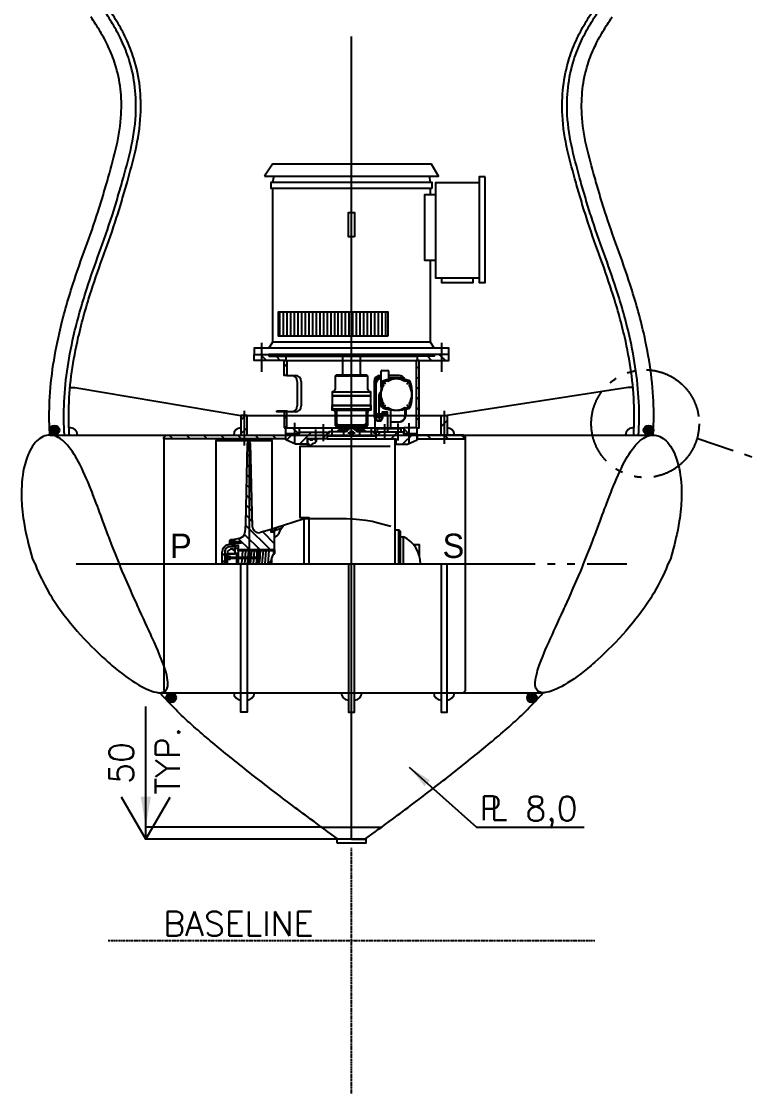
# Model space of a CAD drawing. Extents: x 53504 to 219407, y 25397 to 156081.
# Drawn here: x 193531 to 196508, y 84841 to 89252 of the extents above; entities that cross this region are included whole.
import ezdxf

# ---------------------------------------------------------------- set-up
doc = ezdxf.new("R2010")
doc.units = 0
doc.header["$LTSCALE"] = 250
doc.linetypes.add('PHANTOM', pattern=[2.1, 1.25, -0.2, 0.125, -0.2, 0.125, -0.2])
doc.layers.get('0').update_dxf_attribs({"linetype": 'CONTINUOUS'})
doc.layers.get('DEFPOINTS').update_dxf_attribs({"linetype": 'CONTINUOUS'})
for name, color, linetype in [('S0CO1', 1, 'CONTINUOUS'), ('S0CO2', 2, 'CONTINUOUS'), ('S0CO5', 4, 'CONTINUOUS'), ('S0PH1', 1, 'PHANTOM'), ('S0TX2', 2, 'CONTINUOUS')]:
    doc.layers.add(name, color=color, linetype=linetype)
doc.styles.add('ROMANS', font='romans', dxfattribs={"height": 100})
doc.dimstyles.new('ORGINAL', dxfattribs={"dimscale": 100, "dimtxt": 1.8, "dimasz": 2, "dimexe": 0.5, "dimexo": 1, "dimgap": 0.5, "dimtad": 1, "dimdec": 0, "dimdsep": 46, "dimtxsty": 'ROMANS', "dimcen": 0, "dimclrd": 1, "dimclre": 1, "dimclrt": 2, "dimadec": 3, "dimazin": 2, "dimtfac": 1, "dimtdec": 0, "dimtmove": 0, "dimatfit": 3, "dimfxl": 1, "dimtvp": 100, "dimtolj": 1, "dimarcsym": 0})
doc.dimstyles.new('SHORT', dxfattribs={"dimscale": 0.5, "dimtxt": 2, "dimasz": 2, "dimexe": 0, "dimexo": 0, "dimgap": 100, "dimtad": 1, "dimdsep": 46, "dimtxsty": 'ROMANS', "dimblk1": 'PIL-1', "dimblk2": 'PIL-2', "dimsah": 1, "dimcen": 200, "dimclrd": 1, "dimclre": 1, "dimclrt": 2, "dimazin": 2, "dimtfac": 1, "dimtmove": 0, "dimatfit": 3, "dimfxl": 1, "dimtvp": 100, "dimtolj": 1, "dimarcsym": 0})
doc.dimstyles.get("Standard").update_dxf_attribs({"dimscale": 50, "dimtxt": 2, "dimasz": 2, "dimexe": 0.5, "dimexo": 1, "dimgap": 1, "dimtad": 1, "dimdsep": 46, "dimtxsty": 'ROMANS', "dimcen": 1.5, "dimclrd": 1, "dimclre": 1, "dimclrt": 2, "dimazin": 2, "dimtfac": 1, "dimtmove": 2, "dimatfit": 3, "dimfxl": 1, "dimtvp": 100, "dimtolj": 1, "dimarcsym": 0})

# ---------------------------------------------------------------- blocks, each defined once
blk = doc.blocks.new('BRUNVOLL-FU37LTC1000-E')
at = {"color": 0, "linetype": 'PHANTOM'}
for p, q in [((0, -635.245179), (0, 1698.828734)), ((-820.246182, 0), (519.603818, 0))]:
    blk.add_line(p, q, dxfattribs=at)
at = {"color": 0, "linetype": 'ByBlock'}
for p, q in [((-320, 1594.99893), (-325, 1569.99893)), ((325, 1569.99893), (320, 1594.99893)), ((-325, 1544.99893), (-325, 911.99893)), ((325, 1517.99893), (325, 1544.99893)), ((325, 911.99893), (325, 1249.99893)), ((0, 1234.73031), (0, 1234.810297)), ((-295.611125, 1036.99893), (-295.611125, 936.99893)), ((-280.611125, 1036.99893), (-280.611125, 936.99893)), ((-265.611125, 1036.99893), (-265.611125, 936.99893)), ((-250.611125, 1036.99893), (-250.611125, 936.99893)), ((-235.611125, 1036.99893), (-235.611125, 936.99893)), ((-220.611125, 1036.99893), (-220.611125, 936.99893)), ((-205.611125, 1036.99893), (-205.611125, 936.99893)), ((-190.611125, 1036.99893), (-190.611125, 936.99893)), ((-175.611125, 1036.99893), (-175.611125, 936.99893)), ((-160.611125, 1036.99893), (-160.611125, 936.99893)), ((-145.611125, 1036.99893), (-145.611125, 936.99893)), ((-130.611125, 1036.99893), (-130.611125, 936.99893)), ((-115.611125, 1036.99893), (-115.611125, 936.99893)), ((-100.611125, 1036.99893), (-100.611125, 936.99893)), ((-85.611125, 1036.99893), (-85.611125, 936.99893)), ((-70.611125, 1036.99893), (-70.611125, 936.99893)), ((-55.611125, 1036.99893), (-55.611125, 936.99893)), ((-40.611125, 1036.99893), (-40.611125, 936.99893)), ((-25.611125, 1036.99893), (-25.611125, 936.99893)), ((-10.611125, 1036.99893), (-10.611125, 936.99893)), ((4.388875, 1036.99893), (4.388875, 936.99893)), ((19.388875, 1036.99893), (19.388875, 936.99893)), ((34.388875, 1036.99893), (34.388875, 936.99893)), ((49.388875, 1036.99893), (49.388875, 936.99893)), ((64.388875, 1036.99893), (64.388875, 936.99893)), ((79.388875, 1036.99893), (79.388875, 936.99893)), ((94.388875, 1036.99893), (94.388875, 936.99893)), ((109.388875, 1036.99893), (109.388875, 936.99893)), ((124.388875, 1036.99893), (124.388875, 936.99893)), ((139.388875, 1036.99893), (139.388875, 936.99893)), ((-370, 910.044165), (-370, 811.341427)), ((-370, 907.283652), (-370, 789.985041)), ((370, 910.044165), (370, 816.341427)), ((370, 909.047541), (370, 789.985041)), ((-374.490358, 861.99893), (-349.490358, 836.99893)), ((340, 861.997232), (-340, 861.997232)), ((-309.921815, 853.99893), (-292.921815, 836.99893)), ((-270, 853.997232), (270, 853.997232)), ((-37.5, 862.000284), (-37.5, 776.999214)), ((37.5, 776.999214), (37.5, 862.000284)), ((270, 839.76254), (272.76361, 836.99893)), ((312.332152, 853.99893), (329.332152, 836.99893)), ((360.900695, 861.99893), (385.900695, 836.99893)), ((-277.5, 810.427796), (-265.5, 822.427796)), ((-270, 836.997232), (270, 836.997232)), ((124.99975, 795.998692), (148.999702, 795.998692)), ((265.5, 801.884507), (277.5, 813.884507)), ((-270.50353, 774.99786), (-265.5, 780.001389)), ((-265.5, 774.99786), (-248.117122, 774.99786)), ((-248.117122, 774.99786), (-232.036609, 774.99786)), ((-223.117122, 749.99786), (-223.117122, 649.99786)), ((-207.036609, 749.99786), (-207.036609, 649.99786)), ((67.5, 771.99898), (-67.5, 771.99898)), ((92.792792, 749.99786), (92.792792, 609.99786)), ((100, 749.99786), (100, 611.32461)), ((121.999756, 774.99786), (117.792792, 774.99786)), ((121.999756, 726.777831), (121.999756, 792.998698)), ((127.745418, 750.641231), (127.745418, 750.641231)), ((141.719755, 739.778765), (128.991859, 752.506662)), ((130.85729, 753.753102), (130.85729, 753.753102)), ((149.113267, 750.326078), (135.355807, 752.6427)), ((151.999696, 792.998698), (151.999696, 759.016982)), ((195.654855, 774.99786), (151.999696, 774.99786)), ((233.643453, 752.6427), (219.885993, 750.326078)), ((227.279505, 739.778765), (240.007402, 752.506662)), ((238.141971, 753.753102), (238.141971, 753.753102)), ((241.253842, 750.641231), (241.253842, 750.641231)), ((265.5, 759.4581), (277.5, 771.4581)), ((-77.5, 708.000284), (77.5, 708.000284)), ((128.85582, 746.142713), (131.172442, 732.385253)), ((237.826818, 732.385253), (240.14344, 746.142713)), ((265.5, 717.031693), (277.5, 729.031693)), ((80, 692.000284), (-80, 692.000284)), ((113.999772, 617.991406), (113.999772, 696.99889)), ((119.524388, 677.916971), (119.524388, 649.833824)), ((131.172442, 661.612527), (128.85582, 647.855067)), ((240.14344, 647.855067), (237.826818, 661.612527)), ((265.5, 674.605286), (277.5, 686.605286)), ((-442, 630.190373), (-442, 487.315373)), ((-307.5, 625.302945), (-307.194915, 624.99786)), ((-269.768508, 629.99786), (-265.5, 625.729352)), ((-248.117122, 624.99786), (-265.5, 624.99786)), ((-232.036609, 624.99786), (-248.117122, 624.99786)), ((-80, 652.000284), (80, 652.000284)), ((78.000008, 651.997232), (-78.000008, 651.997232)), ((77.5, 636.000316), (-77.5, 636.000316)), ((-60, 632.997456), (60, 632.997456)), ((112.999774, 617.991406), (144.499711, 617.991406)), ((123.004227, 646.872454), (126.67799, 646.872453)), ((127.745418, 643.356549), (127.745418, 643.356549)), ((128.991859, 641.491119), (141.719755, 654.219015)), ((130.85729, 640.244678), (130.85729, 640.244678)), ((133.160274, 624.991392), (133.160274, 617.991406)), ((135.355807, 641.35508), (149.113267, 643.671702)), ((140.839177, 624.991392), (140.839177, 617.991406)), ((159.99968, 633.687363), (159.99968, 561.999159)), ((219.885993, 643.671702), (233.643453, 641.35508)), ((220.654855, 609.99786), (220.654855, 635.696709)), ((240.007402, 641.491119), (227.279505, 654.219015)), ((238.141971, 640.244678), (238.141971, 640.244678)), ((241.253842, 643.356549), (241.253842, 643.356549)), ((265.5, 632.178879), (277.5, 644.178879)), ((380.5, 630.190373), (380.5, 493.665373)), ((-454.5, 591.001389), (-435.50139, 610)), ((-277.5, 598.295762), (-265.5, 610.295762)), ((-234.99906, 580.831676), (-234.99906, 497.860008)), ((-116.912533, 575.331698), (-116.912533, 504.312983)), ((128.588199, 601.99908), (97.507447, 601.99908)), ((112.999774, 615.499053), (112.999774, 588.499107)), ((136.999452, 513.997944), (136.999452, 575.444698)), ((159.99968, 584.99786), (195.654855, 584.99786)), ((191.999232, 506.997972), (191.999232, 577.44459)), ((234.99906, 578.983684), (234.99906, 494.99802)), ((265.5, 589.752473), (277.5, 601.752473)), ((368, 564.973252), (393, 589.973252)), ((-749.598209, 530), (-734.598209, 515)), ((-678.887531, 530), (-663.887531, 515)), ((-608.176853, 530), (-593.176853, 515)), ((-537.466175, 530), (-522.466175, 515)), ((-466.755497, 530), (-451.755497, 515)), ((-454.5, 534.432847), (-429.5, 559.432847)), ((-396.044818, 530), (-381.044818, 515)), ((-325.33414, 530), (-310.33414, 515)), ((-273.371496, 559.99786), (-265.5, 567.869355)), ((-267.791032, 509.009781), (-241.802953, 534.99786)), ((-242.194915, 559.99786), (-217.194915, 534.99786)), ((-215, 559.99786), (-40.999836, 559.99786)), ((-214.092103, 491.998032), (-164.092303, 541.997832)), ((-146.999412, 510.648957), (-146.999412, 553.365786)), ((-120.381517, 514.99794), (-100, 535.379456)), ((-80.838677, 558.474766), (-80.838677, 527.709889)), ((-67.5, 571.99898), (67.5, 571.99898)), ((-40.999836, 560.997756), (40.999836, 560.997756)), ((-33.414867, 549.211803), (-33.414867, 527.709889)), ((-14.681962, 539.236843), (14.681961, 539.236843)), ((33.415866, 549.211803), (33.415866, 527.709889)), ((40.999836, 559.99786), (215, 559.99786)), ((80.844676, 555.00178), (80.844676, 527.709889)), ((96.999612, 556.997772), (104.90158, 556.997772)), ((99.9996, 523.247022), (118.750409, 541.997832)), ((162.461196, 514.99794), (189.461088, 541.997832)), ((164.99967, 556.99917), (200.999598, 556.99917)), ((202.999594, 554.999174), (202.999594, 541.9992)), ((210.171966, 491.998032), (253.171794, 534.99786)), ((215, 555.351285), (235.353425, 534.99786)), ((266.921967, 559.99786), (270, 556.919827)), ((311.061963, 530), (326.061963, 515)), ((381.772641, 530), (396.772641, 515)), ((389.59529, 530), (393, 533.404709)), ((452.483319, 530), (467.483319, 515)), ((-556.997772, 0), (-556.997772, 506.997972)), ((-538.503418, 506.997972), (-530.50345, 514.99794)), ((-481.934876, 506.997972), (-473.934908, 514.99794)), ((-429.152182, 492.396685), (-415.433659, 478.678162)), ((-425.366333, 506.997972), (-417.366365, 514.99794)), ((-420.872317, 499.998), (-424.098304, 499.998)), ((-421.498314, 499.998), (-421.498314, 0)), ((-406.677374, 151.591393), (-415.873949, 495.124978)), ((-368.797791, 506.997972), (-360.797823, 514.99794)), ((-326.998692, 506.997972), (-326.998692, 129.99948)), ((-179.99928, 497.802225), (-169.538411, 487.341356)), ((-179.99928, 482.998068), (-179.99928, 486.982052)), ((-154.768588, 514.99794), (-145.751552, 505.980903)), ((99.9996, 524.9979), (-100, 524.9979)), ((-100, 514.99794), (99.9996, 514.99794)), ((179.99928, 0), (179.99928, 514.99794)), ((-429.996913, 450.81501), (-414.26664, 435.084736)), ((-430.841645, 409.233334), (-413.099621, 391.491311)), ((-431.686376, 367.651659), (-411.932602, 347.897885)), ((-432.531108, 326.069984), (-410.765583, 304.304459)), ((-433.375839, 284.488308), (-409.598564, 260.711033)), ((-434.220571, 242.906633), (-408.431545, 217.117607)), ((-435.065302, 201.324958), (-407.264526, 173.524181)), ((-194.99922, 0), (-194.99922, 184.99926)), ((-436.127722, 159.96097), (-333.666521, 57.49977)), ((-331.925853, 140.611915), (-330.498678, 139.18474)), ((-324.18908, 132.999468), (-308.211719, 148.976829)), ((-287.337941, 147.22319), (-283.199977, 151.361154)), ((194.99922, 0), (194.99922, 139.99944)), ((-501.497994, 95.499618), (-501.497994, 80.499678)), ((-500.497998, 92.49963), (-500.497998, 83.499666)), ((-492.49803, 94.499622), (-498.498006, 94.499622)), ((-497.453432, 95.499618), (-492.95345, 99.9996)), ((-492.49803, 83.749648), (-492.49803, 92.249648)), ((-481.498074, 91.999632), (-462.248151, 91.999632)), ((-481.498074, 84.749661), (-481.498074, 91.249635)), ((-465.391903, 104.372338), (-418.519335, 57.49977)), ((-455.498178, 91.249635), (-455.498178, 84.749661)), ((-439.946374, 121.353215), (-376.092928, 57.49977)), ((-365.292272, 131.551927), (-316.498734, 82.75839)), ((-321.313418, 129.99948), (-316.498734, 125.184796)), ((199.9992, 111.999552), (213.506146, 111.999552)), ((213.506146, 0), (213.506227, 111.999391)), ((-531.497874, 0), (-531.497874, 49.499802)), ((-525.627696, 67.325354), (-519.323547, 73.629503)), ((-521.497914, 49.9998), (-521.497914, 0)), ((-503.497986, 87.999648), (-450.498198, 87.999648)), ((-498.498006, 81.499674), (-492.49803, 81.499674)), ((-494.66986, 69.998918), (-481.498074, 83.170704)), ((-483.563066, 77.47769), (-483.563066, 77.47769)), ((-483.534066, 76.909692), (-481.703074, 78.740685)), ((-482.106072, 75.375698), (-483.520066, 76.790693)), ((-481.669074, 76.352694), (-483.516066, 78.199687)), ((-483.492066, 78.365686), (-482.187072, 79.670681)), ((-483.479067, 78.441686), (-483.479067, 78.441686)), ((-483.479067, 76.512694), (-483.479067, 76.512694)), ((-483.268067, 79.153683), (-483.268067, 79.153683)), ((-483.268067, 75.801697), (-483.268067, 75.801697)), ((-483.256067, 75.773697), (-481.552074, 77.47669)), ((-481.555074, 77.652689), (-483.199068, 79.297683)), ((-482.885069, 79.713681), (-482.885069, 79.713681)), ((-482.885069, 75.240699), (-482.885069, 75.240699)), ((-482.55707, 79.84768), (-482.55707, 79.84768)), ((-482.50407, 75.110699), (-481.874073, 75.741697)), ((-482.229072, 79.713681), (-482.229072, 79.713681)), ((-482.229072, 75.240699), (-482.229072, 75.240699)), ((-481.846073, 79.153683), (-481.846073, 79.153683)), ((-481.846073, 75.801697), (-481.846073, 75.801697)), ((-481.636074, 78.441686), (-481.636074, 78.441686)), ((-481.636074, 76.512694), (-481.636074, 76.512694)), ((-481.552074, 77.47769), (-481.552074, 77.47769)), ((-462.248151, 83.999664), (-481.498074, 83.999664)), ((-481.498074, 78.052102), (-478.445672, 74.9997)), ((-476.498094, 64.99974), (-476.498094, 69.99972)), ((-466.498134, 63.052162), (-460.945742, 57.49977)), ((-466.498134, 53.161787), (-466.498134, 57.49977)), ((-465.498138, 53.173787), (-465.498138, 0)), ((-447.71321, 53.396786), (-452.385191, 0)), ((-435.700258, 53.546786), (-440.385239, 0)), ((-423.687306, 53.696785), (-428.385287, 0)), ((-411.674354, 53.846784), (-416.385335, 0)), ((-399.661402, 53.996784), (-404.385383, 0)), ((-388.106448, 48.906804), (-392.385431, 0)), ((-388.106448, 0), (-388.106789, 54.1412)), ((-387.49845, 27.999888), (-387.50445, 53.713785)), ((-385.498458, 62.999748), (-385.498458, 24.9999)), ((-383.498466, 27.999888), (-383.504466, 53.706785)), ((-382.814469, 54.200482), (-382.814469, 0)), ((-375.634498, 54.297783), (-380.385479, 0)), ((-363.621546, 54.447782), (-368.385527, 0)), ((-351.608594, 54.597781), (-356.385575, 0)), ((-339.595642, 54.747781), (-344.385623, 0)), ((-316.498734, 57.49977), (-316.498734, 41.999832)), ((-531.497874, 33.170904), (-521.497914, 43.170864)), ((-531.497874, 4.886633), (-521.497914, 14.886593)), ((-372.266511, 24.9999), (-519.247336, 24.9999)), ((-471.343115, 41.499834), (-511.997952, 41.499834)), ((-510.997956, 42.49983), (-510.997956, 0)), ((-500.857997, 31.579873), (-500.857997, 18.419926)), ((-498.498006, 30.719877), (-498.498006, 19.279923)), ((-478.498086, 43.999824), (-478.498086, 42.49983)), ((-477.49809, 42.999828), (-477.49809, 42.49983)), ((-471.498114, 0.999996), (-471.498114, 41.499834)), ((-470.477119, 40.999836), (-466.498134, 40.999836)), ((-467.49813, 42.999828), (-467.49813, 40.999836)), ((-466.498134, 43.999824), (-466.498134, 40.999836)), ((-376.998492, 21.999912), (-376.998492, 27.999888)), ((-330.498678, 0), (-330.498678, 13.832944)), ((-326.998692, 0), (-326.998692, 25.332898)), ((-429.5, -530), (-12.5, -530)), ((12.5, -530), (368, -530))]:
    blk.add_line(p, q, dxfattribs=at)
for points in [[(-357.5, 1594.99893), (357.5, 1594.99893), (328.632486, 1644.99893), (-325, 1644.99893)], [(550, 1592.99893), (525, 1592.99893), (525, 1156.99893), (550, 1156.99893)], [(330, 1544.99893), (-330, 1544.99893), (-330, 1569.99893), (330, 1569.99893)], [(12.5, 1344.99893), (-12.5, 1344.99893), (-12.5, 1444.99893), (12.5, 1444.99893)], [(150, 936.99893), (-300, 936.99893), (-300, 1036.99893), (150, 1036.99893)], [(-340, 853.99893), (-270, 853.99893), (-270, 836.99893), (-400, 836.99893), (-400, 861.99893), (-340, 861.99893)], [(270, 836.99893), (400, 836.99893), (400, 861.99893), (340, 861.99893), (340, 853.99893), (270, 853.99893)], [(-277.5, 836.997232), (-265.5, 836.997232), (-265.5, 774.99786), (-277.5, 774.99786)], [(265.5, 836.997232), (265.5, 559.99786), (277.5, 559.99786), (277.5, 836.997232)], [(-50, 566.997232), (-60, 576.997232), (-60, 632.997456), (-80, 632.997456), (-80, 651.997232), (-78.000008, 651.997232), (-78.000008, 691.997232), (78.000008, 691.997232), (78.000008, 651.997232), (80, 651.997232), (80, 632.997456), (60, 632.997456), (60, 576.997232), (50, 566.997232)], [(-307.5, 629.99786), (-265.5, 629.99786), (-265.5, 624.99786), (-307.5, 624.99786)], [(-277.5, 559.99786), (-265.5, 559.99786), (-265.5, 624.99786), (-277.5, 624.99786)], [(105.20556, 615.499053), (97.411348, 601.99908), (105.20556, 588.499107), (120.793987, 588.499107), (128.588199, 601.99908), (120.793987, 615.499053), (105.20556, 615.499053)], [(-270, 559.99786), (-215, 559.99786), (-215, 534.99786), (-270, 534.99786)], [(-270, 509.99796), (-270, 534.99786), (-215, 534.99786), (-215, 541.997832), (-100, 541.997832), (-100, 514.99794), (-182.49927, 514.99794), (-182.49927, 491.998032), (-229.763081, 491.998032)], [(229.763081, 491.998032), (270, 509.99796), (270, 534.99786), (215, 534.99786), (215, 541.997832), (99.9996, 541.997832), (99.9996, 514.99794), (182.49927, 514.99794), (182.49927, 491.998032)], [(270, 559.99786), (215, 559.99786), (215, 534.99786), (270, 534.99786)], [(270, 515), (468, 515), (468, 520), (460.997924, 530), (270, 530)], [(-496.998012, 99.9996), (-481.498074, 99.9996), (-481.498074, 92.249648), (-492.49803, 92.249648), (-492.49803, 95.499618), (-501.497994, 95.499618)], [(-462.248151, 91.999632), (-462.248151, 83.999664), (-461.498154, 84.749661), (-461.498154, 91.249635), (-462.248151, 91.999632)], [(-478.498086, 41.999832), (-478.498086, 54.99978), (-483.498066, 54.99978), (-486.498054, 59.99976), (-497.49801, 59.99976), (-510.497958, 51.999792), (-510.497958, 41.999832)], [(-478.498086, 43.999824), (-478.498086, 64.99974), (-466.498134, 64.99974), (-466.498134, 43.999824), (-467.49813, 42.999828), (-477.49809, 42.999828)], [(-319.498722, 39.27257), (-319.498722, 57.49977)]]:
    blk.add_lwpolyline(points, close=True, dxfattribs=at)
for points in [[(525, 1567.99893), (345, 1567.99893), (345, 1176.99893), (525, 1176.99893)], [(345, 1517.99893), (300, 1517.99893), (300, 1249.99893), (345, 1249.99893)], [(370, 1176.99893), (370, 1156.99893), (500, 1156.99893), (500, 1176.99893)], [(400, 861.99893), (400, 886.99893), (-400, 886.99893), (-400, 861.99893)], [(340, 886.99893), (325, 911.99893), (-325, 911.99893), (-340, 886.99893)], [(67.5, 718.000284), (67.5, 771.99898), (62.5, 776.99898), (-62.5, 776.99898), (-67.5, 771.99898), (-67.5, 718.000284)], [(121.999756, 764.999214), (119.594594, 764.999214), (118.809325, 764.981943), (118.024831, 764.930149), (117.241886, 764.843882), (116.461263, 764.723228), (115.683733, 764.568306), (114.910061, 764.379267), (114.141013, 764.1563), (113.377347, 763.899624), (112.619817, 763.609493), (111.869169, 763.286192), (111.126146, 762.930041), (110.39148, 762.541391), (109.665897, 762.120626), (108.950112, 761.66816), (108.244832, 761.184442), (107.550752, 760.669947), (106.868559, 760.125185), (106.198924, 759.550691), (105.54251, 758.947034), (104.899963, 758.314808), (104.271918, 757.654639), (103.658994, 756.967177), (103.061798, 756.253101), (102.480917, 755.513116), (101.916925, 754.747951), (101.370378, 753.958362), (100.841817, 753.145129), (100.331763, 752.309053), (99.840719, 751.45096), (99.369169, 750.571697), (98.91758, 749.672132), (98.486396, 748.753151), (98.076043, 747.815663), (97.686927, 746.860592), (97.319431, 745.888881), (96.973918, 744.901489), (96.650729, 743.89939), (96.350182, 742.883573), (96.072575, 741.855041), (95.818181, 740.814808), (95.587252, 739.763902), (95.380015, 738.70336), (95.196675, 737.634227), (95.037413, 736.55756), (94.902386, 735.47442), (94.791727, 734.385877), (94.705545, 733.293005), (94.643926, 732.196882), (94.60693, 731.09859), (94.594594, 729.999214), (94.594594, 619.999214), (94.60693, 618.899837), (94.643926, 617.801545), (94.705545, 616.705423), (94.791727, 615.61255), (94.902386, 614.524007), (95.037413, 613.440868), (95.196675, 612.3642), (95.380015, 611.295068), (95.587252, 610.234525), (95.818181, 609.183619), (96.072575, 608.143386), (96.350182, 607.114854), (96.650729, 606.099037), (96.973918, 605.096938), (97.192122, 604.473365)], [(100.638009, 612.154686), (100.602081, 612.3642), (100.442818, 613.440868), (100.307791, 614.524007), (100.197132, 615.61255), (100.11095, 616.705423), (100.049331, 617.801545), (100.012336, 618.899837), (100, 619.999214), (100, 729.999214), (100.012336, 731.09859), (100.049331, 732.196882), (100.11095, 733.293005), (100.197132, 734.385877), (100.307791, 735.47442), (100.442818, 736.55756), (100.602081, 737.634227), (100.785421, 738.70336), (100.992657, 739.763902), (101.223587, 740.814808), (101.47798, 741.855041), (101.755587, 742.883573), (102.056134, 743.89939), (102.379323, 744.901489), (102.724836, 745.888881), (103.092333, 746.860592), (103.481449, 747.815663), (103.891801, 748.753151), (104.322985, 749.672132), (104.774575, 750.571697), (105.246124, 751.45096), (105.737168, 752.309053), (106.247223, 753.145129), (106.775784, 753.958362), (107.32233, 754.747951), (107.886322, 755.513116), (108.467203, 756.253101), (109.0644, 756.967177), (109.677323, 757.654639), (110.305368, 758.314808), (110.947915, 758.947034), (111.60433, 759.550691), (112.273964, 760.125185), (112.956158, 760.669947), (113.650237, 761.184442), (114.355517, 761.66816), (115.071302, 762.120626), (115.796886, 762.541391), (116.531552, 762.930041), (117.274575, 763.286192), (118.025222, 763.609493), (118.782752, 763.899624), (119.546419, 764.1563), (120.315467, 764.379267), (121.089138, 764.568306), (121.866669, 764.723228), (121.999756, 764.743798)], [(213.183937, 759.680365), (212.665451, 760.125185), (211.983258, 760.669947), (211.289178, 761.184442), (210.583898, 761.66816), (209.868113, 762.120626), (209.14253, 762.541391), (208.407864, 762.930041), (207.664841, 763.286192), (206.914193, 763.609493), (206.156663, 763.899624), (205.392997, 764.1563), (204.623949, 764.379267), (203.850277, 764.568306), (203.072747, 764.723228), (202.292124, 764.843882), (201.509179, 764.930149), (200.724685, 764.981943), (199.939416, 764.999214), (151.999696, 764.999214)], [(-77.5, 708.000284), (-80, 708.000284), (-80, 636.000316), (-77.5, 636.000316)], [(77.5, 636.000316), (80, 636.000316), (80, 708.000284), (77.5, 708.000284)], [(119.560426, 701.652707), (118.249763, 700.895996), (118.249763, 693.101783), (119.560426, 692.345072)], [(-67.5, 626.000316), (-67.5, 571.99898), (-62.5, 566.99898), (62.5, 566.99898), (67.5, 571.99898), (67.5, 626.000316)], [(127.160286, 617.991406), (127.160286, 624.991392), (146.839165, 624.991392), (146.839165, 617.991406), (144.499711, 617.991406)], [(161.151159, 584.999214), (199.939416, 584.999214), (200.724685, 585.016484), (201.509179, 585.068278), (202.292124, 585.154545), (203.072747, 585.275199), (203.850277, 585.430122), (204.623949, 585.61916), (205.392997, 585.842127), (206.156663, 586.098803), (206.914193, 586.388935), (207.664841, 586.712236), (208.407864, 587.068387), (209.14253, 587.457037), (209.868113, 587.877802), (210.583898, 588.330267), (211.289178, 588.813985), (211.983258, 589.32848), (212.665451, 589.873243), (213.335086, 590.447736), (213.9915, 591.051394), (214.634047, 591.683619), (215.262092, 592.343788), (215.875016, 593.03125), (216.472212, 593.745326), (217.053093, 594.485312), (217.617085, 595.250476), (218.163631, 596.040065), (218.692193, 596.853298), (219.202247, 597.689374), (219.693291, 598.547467), (220.164841, 599.42673), (220.61643, 600.326295), (221.047614, 601.245276), (221.457966, 602.182764), (221.847083, 603.137835), (222.214579, 604.109546), (222.560092, 605.096938), (222.883281, 606.099037), (223.183828, 607.114854), (223.461435, 608.143386), (223.715829, 609.183619), (223.946758, 610.234525), (224.153995, 611.295068), (224.337335, 612.3642), (224.496597, 613.440868), (224.631624, 614.524007), (224.742283, 615.61255), (224.828465, 616.705423), (224.890084, 617.801545), (224.92708, 618.899837), (224.939416, 619.999214), (224.939416, 636.637358)], [(-429.5, 530), (-429.5, 610), (-454.5, 610), (-454.5, 530)], [(147.499705, 614.991412), (147.499705, 541.9992), (97.507447, 541.9992), (97.507447, 598.000732)], [(368, 530), (368, 610), (393, 610), (393, 530)], [(-270, 515), (-772, 515), (-772, 520), (-764.997925, 530), (-270, 530)], [(-100, 538.997844), (-91.999632, 538.997844), (-91.999632, 544.99782), (-24.468593, 544.996824)], [(-56.497774, 546.908812), (-52.49979, 551.997792), (-14.330943, 551.997792)], [(-43.999824, 551.997792), (-44.99982, 552.997788), (-36.999852, 556.997772)], [(-42.49983, 566.997232), (-42.49983, 560.997756), (-40.999836, 560.997756), (-40.999836, 556.997772), (-7.264971, 556.997772)], [(7.264971, 556.997772), (40.999836, 556.997772), (40.999836, 560.997756), (42.49983, 560.997756), (42.49983, 566.997232)], [(56.497774, 546.908812), (52.49979, 551.997792), (14.330942, 551.997792)], [(24.382902, 544.99782), (91.999632, 544.99782), (91.999632, 538.997844), (99.9996, 538.997844)], [(36.999852, 556.997772), (44.99982, 552.997788), (43.999824, 551.997792)], [(104.90158, 556.997772), (104.90158, 541.997832), (96.999612, 541.997832), (96.999612, 556.997772), (202.999188, 556.997772), (202.999188, 541.997832)], [(-772, 515), (-772, -520), (-764.997925, -530), (-454.5, -530)], [(-556.997772, 514.99794), (-556.997772, 506.997972), (-326.998692, 506.997972), (-326.998692, 514.99794)], [(-429.097284, 495.099019), (-435.803257, 164.99934), (-438.103248, 129.284483)], [(-144.624422, 514.99794), (-145.999416, 503.997984), (-150.999396, 495.998016), (-160.999356, 493.998024), (-169.99932, 486.982052), (-179.99928, 486.982052)], [(-179.99928, 486.982052), (-179.99928, 514.99794), (-169.99932, 514.99794), (-169.99932, 510.597957), (-159.99936, 510.597957), (-159.99936, 514.99794), (-144.624422, 514.99794)], [(393, -530), (460.997924, -530), (468, -520), (468, 515)], [(158.999364, 482.998068), (-212.799149, 482.998068), (-212.799149, 190.999236), (-174.9993, 190.999236), (-174.9993, 0)], [(-46.999812, 184.99826), (-194.99922, 184.99926), (-279.98588, 157.957368)], [(-458.120168, 106.346574), (-481.498074, 99.9996), (-481.498074, 91.249635), (-455.498178, 91.249635), (-453.640186, 87.999648), (-455.498178, 84.749661), (-481.498074, 84.749661), (-481.498074, 74.9997), (-466.498134, 74.9997), (-466.498134, 57.49977), (-316.498734, 57.49977), (-316.498734, 129.99948), (-330.498678, 129.99948), (-330.498678, 140.999436), (-375.2265, 128.854484)], [(-279.98588, 157.957368), (-326.998692, 142.999428), (-326.998692, 132.999468), (-316.998732, 132.999468), (-316.998732, 137.785449), (-285.897857, 147.681409)], [(-316.498734, 106.999572), (-306.998772, 114.99954), (-297.998808, 125.999496), (-291.998832, 141.999432), (-285.897857, 147.681409), (-281.998872, 152.999388), (-279.98588, 157.957368)], [(179.99928, 139.99944), (194.99922, 139.99944), (199.9992, 134.99946), (199.9992, 0)], [(-510.045527, 78.256236), (-501.497994, 80.499678), (-492.49803, 80.499678), (-492.49803, 83.749648), (-481.498074, 83.749648), (-481.498074, 79.99968), (-483.698066, 79.99968), (-483.698066, 74.9997), (-477.49809, 74.9997), (-476.498094, 73.999704), (-476.498094, 69.99972), (-499.170004, 69.99872)], [(-316.498734, 56.998772), (-316.498734, 57.49977), (-466.498134, 57.49977), (-466.498134, 53.161787), (-318.498726, 54.99878)], [(254.045983, 79.99968), (277.998888, 79.99968), (277.998888, 34.99986)], [(-511.997952, 34.499862), (-516.997932, 34.499862), (-516.997932, 15.499938), (-511.997952, 15.499938)], [(-511.997952, 0), (-511.997952, 41.499834), (-510.997956, 42.49983), (-471.920113, 42.49983), (-471.34314, 41.499834)], [(-511.997952, 31.579873), (-500.857997, 31.579873), (-499.998, 30.719877), (-499.998, 19.279923), (-500.857997, 18.419926), (-511.997952, 18.419926)], [(-511.997952, 30.719877), (-498.498006, 30.719877), (-496.998012, 29.219883), (-496.998012, 20.779917), (-498.498006, 19.279923), (-511.997952, 19.279923)], [(-496.998012, 27.999888), (-376.998492, 27.999888), (-375.266499, 24.9999), (-376.998492, 21.999912), (-496.998012, 21.999912)], [(-429.5, 0), (-429.5, -610), (-454.5, -610), (-454.5, 0)], [(-340.998636, 0), (-330.998676, 11.999952), (-327.998688, 22.999908), (-321.998712, 36.999852), (-316.498734, 41.999832)], [(-12.5, 0), (-12.5, -610), (12.5, -610), (12.5, 0)], [(368, 0), (368, -610), (393, -610), (393, 0)]]:
    blk.add_lwpolyline(points, dxfattribs=at)
blk.add_circle((0, 539.236843), 7.48497, dxfattribs=at)
for centre, radius, start, end in [((124.99975, 792.998698), 2.999994, 90.000001, 180.000002), ((148.999702, 792.998698), 2.999994, 0, 90.000001), ((-248.117122, 749.99786), 25, 0, 90), ((-232.036609, 749.99786), 25, 0, 90), ((117.792792, 749.99786), 25, 90, 180), ((125, 749.99786), 25, 96.892666, 180), ((298.10896, 696.99889), 178.609175, 162.522357, 197.477643), ((132.287436, 749.211084), 4.761853, 107.477659, 162.522322), ((135.355802, 746.142718), 6.499982, 89.999957, 180.000043), ((184.499631, 696.99889), 69.499861, 128.212278, 141.787724), ((184.499631, 583.389561), 178.609173, 72.522357, 107.477643), ((184.49963, 696.998796), 63.999951, 56.432958, 123.567042), ((195.654855, 749.99786), 25, 20.151472, 90), ((184.499631, 696.99889), 69.499861, 38.212277, 51.787723), ((233.643458, 746.142718), 6.499982, 359.999957, 90.000043), ((236.711825, 749.211085), 4.761853, 17.477669, 72.522331), ((70.8903, 696.99889), 178.609175, 342.522357, 17.477643), ((-77.5, 718.000284), 10, 270, 0), ((77.5, 718.000284), 10, 180, 270), ((124.99975, 696.99889), 10.999978, 125.085164, 180), ((152.499695, 696.99889), 34.99993, 158.359081, 201.640919), ((184.499724, 696.99889), 63.999951, 146.432958, 213.567042), ((184.499536, 696.99889), 63.999951, 326.432958, 33.567042), ((152.499695, 696.99889), 37.499925, 171.816869, 211.684974), ((114.524389, 677.91697), 4.999998, 0.000012, 26.678692), ((-248.117122, 649.99786), 25, 270, 0), ((-232.036609, 649.99786), 25, 270, 0), ((-77.5, 626.000316), 10, 0, 90), ((77.5, 626.000316), 10, 90, 180), ((112.991883, 601.99908), 15.992328, 89.971731, 194.478493), ((122.524382, 649.833824), 2.999994, 180, 279.203931), ((132.287436, 644.786696), 4.761853, 197.477678, 252.522341), ((135.355802, 647.855062), 6.499982, 179.999957, 270.000043), ((184.499631, 696.99889), 69.499861, 218.212279, 231.787725), ((184.499631, 810.608219), 178.609173, 252.522357, 287.477643), ((144.499711, 614.991412), 2.999994, 0, 90.000001), ((184.49963, 696.998984), 63.999951, 236.432958, 303.567042), ((184.499631, 696.99889), 69.499861, 308.21228, 321.787726), ((233.643458, 647.855062), 6.499982, 269.999957, 0.000043), ((236.711825, 644.786695), 4.761853, 287.477669, 342.522331), ((117.792792, 609.99786), 25, 180, 215.765702), ((195.654855, 609.99786), 25, 270, 0), ((-60.430179, 549.99933), 5.00151, 270.004814, 321.835824), ((-24.46211, 554.80409), 9.807268, 269.962124, 328.115154), ((0, 539.236843), 19.188923, 31.684, 147.228001), ((24.401759, 554.703475), 9.705673, 213.719995, 269.888681), ((60.430178, 549.99933), 5.00151, 218.164176, 269.995186), ((164.99967, 561.99916), 4.99999, 180.000002, 270.000002), ((200.999598, 554.999174), 1.999996, 0, 90.000001), ((-424.09829, 494.997985), 5.000014, 90.000156, 178.84216), ((-420.872317, 494.99802), 4.99998, 1.455, 90), ((-31.843943, -416.061255), 601.250564, 71.286355, 91.444422), ((-381.573325, 153.195921), 25.155273, 183.657091, 284.614011), ((-498.498006, 92.49963), 1.999992, 90, 180), ((-463.128822, 130.920314), 25.078981, 281.520305, 356.260103), ((157.999534, 0.000224), 124.999333, 359.999897, 63.63709), ((-501.497994, 49.499802), 29.99988, 106.554001, 180), ((-501.247033, 49.854109), 20.251405, 84.113265, 179.587803), ((-498.498006, 83.499666), 1.999992, 180.000002, 270), ((-478.048749, 77.471539), 5.514321, 179.936086, 190.013643), ((-478.054419, 77.483341), 5.50865, 169.981222, 180.058779), ((-480.260918, 77.875256), 3.267617, 156.96824, 170.017558), ((-480.26529, 77.079623), 3.263398, 190.004393, 203.053711), ((-481.673792, 76.478886), 1.732138, 203.014005, 225.629441), ((-481.676292, 78.475993), 1.730032, 134.322942, 156.938378), ((-482.556718, 79.378387), 0.469294, 90.04302, 134.400602), ((-482.557944, 75.576493), 0.468794, 225.749255, 270.106837), ((-482.557423, 79.378387), 0.469294, 45.599398, 89.95698), ((-482.556196, 75.576493), 0.468794, 269.893163, 314.250745), ((-483.437848, 78.475993), 1.730032, 23.061622, 45.677058), ((-483.440349, 76.478886), 1.732138, 314.370559, 336.985995), ((-484.853722, 77.879628), 3.266369, 9.908439, 22.957757), ((-484.84935, 77.075252), 3.262149, 337.02038, 350.069697), ((-487.060721, 77.483341), 5.50865, 359.941221, 10.018778), ((-487.066392, 77.471539), 5.514321, 349.986357, 0.063914), ((-385.494389, 57.184743), 4.010958, 229.35913, 311.924417), ((-318.498726, 56.998772), 1.999992, 270, 0), ((-470.477119, 41.999832), 0.999996, 210.000002, 270), ((-466.498134, 41.999832), 0.999996, 270.000002, 0)]:
    blk.add_arc(centre, radius, start, end, dxfattribs=at)
at = {"color": 0, "linetype": 'Continuous'}
for s, p in [('P', (-746.20561, 24.47308)), ('S', (374.399237, 24.47308))]:
    blk.add_text(s, height=100, dxfattribs=at).set_placement(p)
blk = doc.blocks.new('PLDIM2')
at = {"layer": 'S0TX2', "style": 'ROMANS'}
for s, p in [('P', (-19.2, 0.3)), ('L', (22.8, 0.3))]:
    blk.add_text(s, height=100, dxfattribs=at).set_placement(p)
blk.add_attdef('XX.X', (168.5, -1.5), '', height=100, dxfattribs=at)
blk = doc.blocks.new('PIL-1')
at = {"color": 0, "linetype": 'ByBlock'}
for q in [(173.2, 100), (173.2, -100), (546, 0)]:
    blk.add_line((0, 0), q, dxfattribs=at)
blk = doc.blocks.new('PIL-2')
at = {"color": 0, "linetype": 'ByBlock'}
blk.add_line((0, 0), (-250, 0), dxfattribs=at)
blk.add_solid([(-125, 20.8), (-125, -20.8), (0, 0)], dxfattribs=at)
blk = doc.blocks.new('*D203')
at = {"layer": 'DEFPOINTS', "color": 0, "transparency": 16777216}
for p in [(194042.5, 85937), (194764.8, 85937), (194828.3, 85887)]:
    blk.add_point(p, dxfattribs=at)
at = {"layer": 'S0CO1', "color": 1, "lineweight": -2, "transparency": 16777216}
for p, q in [((194042.5, 85938), (194042.5, 86331.9)), ((194764.8, 85937), (194042.5, 85937)), ((194042.5, 85887), (194042.5, 85937)), ((194828.3, 85887), (194042.5, 85887)), ((194042.5, 85886), (194042.5, 85885))]:
    blk.add_line(p, q, dxfattribs=at)
for name, p, rotation in [('PIL-1', (194042.5, 85887), 90), ('PIL-2', (194042.5, 85937), 270)]:
    blk.add_blockref(name, p, dxfattribs=dict(at, rotation=rotation))
at = {"layer": 'S0CO1', "color": 2, "transparency": 16777216, "insert": (193942.5, 86200.9), "char_height": 100, "attachment_point": 5, "rotation": 90, "style": 'ROMANS'}
blk.add_mtext('\\A1;50', dxfattribs=at)

msp = doc.modelspace()

# ---------------------------------------------------------------- hatches: boundary and pattern name
at = {"layer": 'S0CO1'}
h = msp.add_hatch(color=0, dxfattribs=at)
h.paths.add_polyline_path([(193655.293, 87586.125, -0.61453652), (193687.131, 87570.004, -0.58458235), (193656.758, 87552.904, -0.00264661), (193655.98, 87568.282, -0.0033991)])
h.paths.add_polyline_path([(193647.131, 87570.004, -0.23874559), (193655.293, 87586.125, 0.0033991), (193655.98, 87568.282, 0.00264661), (193656.758, 87552.904, -0.26216224)])
h = msp.add_hatch(color=0, dxfattribs=at)
h.paths.add_polyline_path([(196121.227, 87586.125, 0.61453652), (196089.39, 87570.004, 0.58458235), (196119.762, 87552.904, 0.00264661), (196120.54, 87568.282, 0.0033991)])
h.paths.add_polyline_path([(196129.39, 87570.004, 0.23874559), (196121.227, 87586.125, -0.0033991), (196120.54, 87568.282, -0.00264661), (196119.762, 87552.904, 0.26216224)])
h = msp.add_hatch(color=0, dxfattribs=at)
h.paths.add_polyline_path([(194134.839, 86486.125, -0.61453652), (194166.676, 86470.004, -0.58458235), (194136.304, 86452.904, -0.00264661), (194135.526, 86468.282, -0.0033991)])
h.paths.add_polyline_path([(194126.676, 86470.004, -0.23874559), (194134.839, 86486.125, 0.0033991), (194135.526, 86468.282, 0.00264661), (194136.304, 86452.904, -0.26216224)])
h = msp.add_hatch(color=0, dxfattribs=at)
h.paths.add_polyline_path([(195641.682, 86486.125, 0.61453652), (195609.844, 86470.004, 0.58458235), (195640.217, 86452.904, 0.00264661), (195640.995, 86468.282, 0.0033991)])
h.paths.add_polyline_path([(195649.844, 86470.004, 0.23874559), (195641.682, 86486.125, -0.0033991), (195640.995, 86468.282, -0.00264661), (195640.217, 86452.904, 0.26216224)])

# ---------------------------------------------------------------- linework, layer by layer
at = {"layer": 'S0CO1', "color": 0}
for p, q in [((194433.76, 87630.004), (195281.26, 87630.004)), ((194764.847, 85936.956), (195011.674, 85936.956))]:
    msp.add_line(p, q, dxfattribs=at)
at = {"layer": 'S0CO1', "color": 0, "flags": 128}
for points in [[(193708.124, 87550.004, -0.00404951), (193706.919, 87572.56, -0.019074), (193706.237, 87668.143, -0.027794), (193718.768, 87812.491, -0.020671), (193745.518, 87956.627, -0.012359), (193770.431, 88054.377, -0.010019), (193799.854, 88151.453, -0.009489), (193851.03, 88299.262, 0.01024), (193903.525, 88451.625, 0.006056), (193925.469, 88522.764, 0.002373), (193945.963, 88593.416, 0.010963), (193980.244, 88724.574, 0.044292), (194001.015, 88866.605, 0.042317), (193997.841, 88980.328, 0.047492), (193974.159, 89092.868, 0.01811), (193959.682, 89133.987, 0.016805), (193942.494, 89173.709, 0.025959), (193906.003, 89241.489, 0.010916), (193866.555, 89303.358, 0.01163), (193793.648, 89407.075, 0.007948), (193717.273, 89507.157, 0.00508655), (193650.563, 89590.004, 0.00508655)], [(193728.162, 87550.004, -0.00427335), (193726.898, 87573.465, -0.019074), (193726.228, 87667.523, -0.027794), (193738.566, 87809.657, -0.020671), (193765.014, 87952.168, -0.012359), (193789.683, 88048.96, -0.010019), (193818.874, 88145.269, -0.009489), (193869.802, 88292.361, 0.01024), (193922.564, 88445.498, 0.006056), (193944.65, 88517.101, 0.002373), (193965.198, 88587.935, 0.010963), (193999.701, 88719.942, 0.044292), (194020.982, 88865.472, 0.042317), (194017.714, 88982.573, 0.047492), (193993.252, 89098.822, 0.01811), (193978.294, 89141.308, 0.016805), (193960.572, 89182.263, 0.025959), (193923.097, 89251.871, 0.010916), (193883.18, 89314.476, 0.01163), (193809.739, 89418.954, 0.007948), (193732.978, 89519.541, 0.00430425), (193676.421, 89590.004, 0.00430425)], [(196048.359, 87550.004, 0.00427335), (196049.622, 87573.465, 0.019074), (196050.293, 87667.523, 0.027794), (196037.955, 87809.657, 0.020671), (196011.507, 87952.168, 0.012359), (195986.838, 88048.96, 0.010019), (195957.646, 88145.269, 0.009489), (195906.719, 88292.361, -0.01024), (195853.957, 88445.498, -0.006056), (195831.87, 88517.101, -0.002373), (195811.323, 88587.935, -0.010963), (195776.82, 88719.942, -0.044292), (195755.538, 88865.472, -0.042317), (195758.806, 88982.573, -0.047492), (195783.268, 89098.822, -0.01811), (195798.227, 89141.308, -0.016805), (195815.948, 89182.263, -0.025959), (195853.423, 89251.871, -0.010916), (195893.34, 89314.476, -0.01163), (195966.782, 89418.954, -0.007948), (196043.543, 89519.541, -0.00430425), (196100.1, 89590.004, -0.00430425)], [(196068.397, 87550.004, 0.00404951), (196069.602, 87572.56, 0.019074), (196070.283, 87668.143, 0.027794), (196057.753, 87812.491, 0.020671), (196031.003, 87956.627, 0.012359), (196006.09, 88054.377, 0.010019), (195976.666, 88151.453, 0.009489), (195925.49, 88299.262, -0.01024), (195872.995, 88451.625, -0.006056), (195851.052, 88522.764, -0.002373), (195830.557, 88593.416, -0.010963), (195796.276, 88724.574, -0.044292), (195775.506, 88866.605, -0.042317), (195778.68, 88980.328, -0.047492), (195802.361, 89092.868, -0.01811), (195816.839, 89133.987, -0.016805), (195834.026, 89173.709, -0.025959), (195870.518, 89241.489, -0.010916), (195909.965, 89303.358, -0.01163), (195982.872, 89407.075, -0.007948), (196059.247, 89507.157, -0.00508655), (196125.958, 89590.004, -0.00508655)]]:
    msp.add_lwpolyline(points, format="xyb", dxfattribs=at)
at = {"layer": 'S0CO1', "color": 0}
for points in [[(193731.054, 87745.823), (193751.054, 87745.823), (194433.76, 87630.004)], [(196045.466, 87745.823), (196025.466, 87745.823), (195281.26, 87630.004)], [(193587.102, 87020.004), (193594.595, 86999.42), (193601.669, 86984.668), (193608.782, 86970.004), (193615.178, 86956.928), (193621.577, 86943.944), (193627.712, 86931.927), (193634.116, 86920.004), (193645.637, 86899.864), (193651.808, 86889.616), (193658.09, 86879.459), (193669.532, 86861.709), (193681.383, 86844.22), (193686.403, 86837.032), (193691.396, 86830.004), (193705.432, 86810.937), (193718.933, 86793.366), (193732.615, 86776.163), (193747.565, 86758.077), (193759.773, 86743.88), (193772.087, 86730.004), (193787.708, 86712.992), (193803.463, 86696.442), (193818.018, 86681.64), (193832.511, 86667.327), (193848.213, 86652.226), (193863.709, 86637.679), (193876.105, 86626.292), (193888.26, 86615.339), (193895.722, 86608.724), (193903.076, 86602.293), (193917.52, 86590.004), (193931.866, 86578.294), (193945.995, 86567.25), (193959.873, 86556.89), (193973.467, 86547.228), (193986.746, 86538.281), (193999.683, 86530.06), (194012.129, 86522.651), (194024.148, 86516.003), (194035.821, 86510.015), (194046.852, 86504.796), (194057.236, 86500.355), (194066.974, 86496.698), (194076.064, 86493.832), (194084.508, 86491.759), (194092.309, 86490.483), (194096.318, 86490.123), (194100.118, 86490.004), (194106.538, 86490.404), (194112.237, 86491.603), (194117.23, 86493.6), (194121.532, 86496.391), (194125.161, 86499.973), (194128.135, 86504.339), (194130.012, 86508.284), (194131.521, 86512.729), (194132.807, 86519.075), (194133.323, 86526.178), (194133.099, 86534.025), (194132.172, 86542.606), (194130.576, 86551.908), (194128.347, 86561.916), (194125.524, 86572.616), (194123.041, 86581.076), (194120.232, 86590.004), (194116.05, 86602.363), (194111.34, 86615.353), (194106.147, 86628.953), (194102.082, 86639.252), (194097.748, 86650.002), (194091.497, 86665.021), (194084.78, 86680.575), (194077.654, 86696.642), (194070.324, 86712.892), (194066.454, 86721.408), (194062.539, 86730.004), (194054.554, 86747.456), (194048.045, 86761.639), (194041.285, 86776.418), (194032.82, 86794.887), (194024.904, 86812.058), (194016.662, 86830.004), (194013.454, 86837.043), (194010.195, 86844.219), (194002.194, 86861.902), (193993.927, 86880.401), (193985.306, 86899.838), (193980.837, 86909.92), (193976.398, 86920.004), (193971.105, 86932.089), (193965.742, 86944.478), (193960.267, 86957.192), (193954.732, 86970.004), (193945.825, 86990.534), (193939.868, 87004.258), (193933.91, 87020.004), (193925.614, 87040.263), (193917.394, 87060.802), (193909.325, 87081.187), (193901.736, 87100.689), (193894.405, 87120.004), (193891.302, 87128.344), (193888.26, 87136.542), (193882.493, 87152.044), (193876.791, 87167.365), (193871.474, 87181.669), (193866.242, 87195.788), (193861.708, 87208.113), (193857.347, 87220.003), (193852.498, 87233.158), (193847.715, 87246.106), (193843.238, 87258.155), (193838.784, 87270.003), (193831.923, 87287.969), (193825.099, 87305.53), (193821.254, 87315.349), (193817.475, 87324.984), (193810.834, 87341.593), (193804.865, 87356.028), (193798.923, 87370.004), (193792.234, 87385.199), (193785.514, 87399.843), (193778.89, 87413.721), (193772.328, 87426.97), (193765.636, 87439.851), (193758.883, 87452.098), (193753.54, 87461.275), (193748.204, 87470.004), (193741.354, 87480.54), (193734.448, 87490.381), (193727.502, 87499.513), (193720.531, 87507.92), (193713.551, 87515.591), (193706.576, 87522.514), (193701.625, 87526.98), (193696.709, 87531.042), (193689.76, 87536.113), (193682.756, 87540.406), (193675.709, 87543.913), (193668.639, 87546.63), (193661.545, 87548.552), (193654.768, 87549.642), (193648.015, 87550.004), (193640.94, 87549.604), (193633.907, 87548.405), (193626.927, 87546.408), (193620.011, 87543.617), (193613.167, 87540.035), (193606.937, 87536.042), (193600.81, 87531.408), (193594.312, 87525.617), (193588.094, 87519.062), (193582.154, 87511.755), (193576.491, 87503.705), (193571.104, 87494.925), (193565.989, 87485.428), (193562.352, 87477.892), (193558.877, 87470.004), (193554.466, 87458.789), (193550.392, 87446.911), (193547.522, 87437.484), (193544.841, 87427.735), (193541.644, 87414.276), (193538.903, 87400.221), (193536.597, 87385.701), (193535.546, 87377.909), (193534.597, 87370.003), (193533.085, 87354.28), (193532.157, 87340.708), (193531.482, 87326.198), (193531.201, 87309.165), (193531.512, 87291.694), (193531.946, 87280.899), (193532.535, 87270.004), (193533.317, 87258.542), (193534.312, 87246.465), (193535.588, 87233.601), (193537.191, 87220.004), (193538.761, 87208.204), (193540.602, 87195.787), (193543.49, 87178.54), (193546.91, 87160.154), (193550.741, 87141.536), (193553.114, 87130.873), (193555.645, 87120.004), (193560.463, 87100.342), (193565.697, 87080.058), (193571.099, 87059.559), (193576.074, 87039.756), (193587.59, 87019.131)], [(196189.418, 87020.004), (196181.926, 86999.42), (196174.851, 86984.668), (196167.739, 86970.004), (196161.342, 86956.928), (196154.943, 86943.944), (196148.809, 86931.927), (196142.405, 86920.004), (196130.884, 86899.864), (196124.712, 86889.616), (196118.431, 86879.459), (196106.989, 86861.709), (196095.138, 86844.22), (196090.117, 86837.032), (196085.125, 86830.004), (196071.089, 86810.937), (196057.587, 86793.366), (196043.906, 86776.163), (196028.956, 86758.077), (196016.747, 86743.88), (196004.434, 86730.004), (195988.813, 86712.992), (195973.058, 86696.442), (195958.502, 86681.64), (195944.01, 86667.327), (195928.308, 86652.226), (195912.812, 86637.679), (195900.415, 86626.292), (195888.26, 86615.339), (195880.799, 86608.724), (195873.444, 86602.293), (195859.001, 86590.004), (195844.654, 86578.294), (195830.526, 86567.25), (195816.647, 86556.89), (195803.054, 86547.228), (195789.775, 86538.281), (195776.837, 86530.06), (195764.392, 86522.651), (195752.373, 86516.003), (195740.7, 86510.015), (195729.669, 86504.796), (195719.284, 86500.355), (195709.546, 86496.698), (195700.456, 86493.832), (195692.012, 86491.759), (195684.212, 86490.483), (195680.203, 86490.123), (195676.403, 86490.004), (195669.983, 86490.404), (195664.284, 86491.603), (195659.291, 86493.6), (195654.988, 86496.391), (195651.359, 86499.973), (195648.385, 86504.339), (195646.509, 86508.284), (195645, 86512.729), (195643.713, 86519.075), (195643.198, 86526.178), (195643.421, 86534.025), (195644.348, 86542.606), (195645.944, 86551.908), (195648.173, 86561.916), (195650.997, 86572.616), (195653.48, 86581.076), (195656.289, 86590.004), (195660.47, 86602.363), (195665.181, 86615.353), (195670.373, 86628.953), (195674.438, 86639.252), (195678.773, 86650.002), (195685.023, 86665.021), (195691.741, 86680.575), (195698.867, 86696.642), (195706.197, 86712.892), (195710.067, 86721.408), (195713.982, 86730.004), (195721.967, 86747.456), (195728.476, 86761.639), (195735.236, 86776.418), (195743.701, 86794.887), (195751.617, 86812.058), (195759.859, 86830.004), (195763.066, 86837.043), (195766.326, 86844.219), (195774.326, 86861.902), (195782.593, 86880.401), (195791.215, 86899.838), (195795.683, 86909.92), (195800.123, 86920.004), (195805.416, 86932.089), (195810.779, 86944.478), (195816.254, 86957.192), (195821.788, 86970.004), (195830.695, 86990.534), (195836.653, 87004.258), (195842.611, 87020.004), (195850.907, 87040.263), (195859.127, 87060.802), (195867.195, 87081.187), (195874.785, 87100.689), (195882.116, 87120.004), (195885.219, 87128.344), (195888.26, 87136.542), (195894.028, 87152.044), (195899.73, 87167.365), (195905.046, 87181.669), (195910.279, 87195.788), (195914.813, 87208.113), (195919.173, 87220.003), (195924.023, 87233.158), (195928.805, 87246.106), (195933.283, 87258.155), (195937.736, 87270.003), (195944.597, 87287.969), (195951.422, 87305.53), (195955.267, 87315.349), (195959.046, 87324.984), (195965.686, 87341.593), (195971.656, 87356.028), (195977.598, 87370.004), (195984.286, 87385.199), (195991.006, 87399.843), (195997.63, 87413.721), (196004.192, 87426.97), (196010.884, 87439.851), (196017.638, 87452.098), (196022.981, 87461.275), (196028.317, 87470.004), (196035.166, 87480.54), (196042.072, 87490.381), (196049.019, 87499.513), (196055.99, 87507.92), (196062.97, 87515.591), (196069.944, 87522.514), (196074.895, 87526.98), (196079.812, 87531.042), (196086.76, 87536.113), (196093.764, 87540.406), (196100.811, 87543.913), (196107.882, 87546.63), (196114.975, 87548.552), (196121.753, 87549.642), (196128.506, 87550.004), (196135.581, 87549.604), (196142.614, 87548.405), (196149.593, 87546.408), (196156.509, 87543.617), (196163.353, 87540.035), (196169.584, 87536.042), (196175.711, 87531.408), (196182.208, 87525.617), (196188.427, 87519.062), (196194.367, 87511.755), (196200.029, 87503.705), (196205.417, 87494.925), (196210.531, 87485.428), (196214.168, 87477.892), (196217.644, 87470.004), (196222.055, 87458.789), (196226.129, 87446.911), (196228.999, 87437.484), (196231.68, 87427.735), (196234.877, 87414.276), (196237.618, 87400.221), (196239.924, 87385.701), (196240.974, 87377.909), (196241.924, 87370.003), (196243.436, 87354.28), (196244.364, 87340.708), (196245.038, 87326.198), (196245.32, 87309.165), (196245.008, 87291.694), (196244.575, 87280.899), (196243.985, 87270.004), (196243.204, 87258.542), (196242.209, 87246.465), (196240.933, 87233.601), (196239.33, 87220.004), (196237.76, 87208.204), (196235.919, 87195.787), (196233.031, 87178.54), (196229.611, 87160.154), (196225.78, 87141.536), (196223.406, 87130.873), (196220.876, 87120.004), (196216.057, 87100.342), (196210.824, 87080.058), (196205.422, 87059.559), (196200.446, 87039.756), (196188.931, 87019.131)]]:
    msp.add_lwpolyline(points, dxfattribs=at)
for centre in [(193667.131, 87570.004), (196109.39, 87570.004), (194146.676, 86470.004), (195629.844, 86470.004)]:
    msp.add_circle(centre, 20, dxfattribs=at)
for centre, start, end in [((193648.015, 87550.004), 0, 92.777965), ((193731.153, 87550.004), 0, 98.665417), ((194433.76, 87550.004), 90, 180), ((195281.26, 87550.004), 0, 90), ((196045.368, 87550.004), 81.334928, 180), ((194433.76, 86490.004), 180, 270), ((194458.76, 86490.004), 270, 0), ((194875.76, 86490.004), 180, 270), ((194900.76, 86490.004), 270, 0), ((195256.26, 86490.004), 180, 270), ((195281.26, 86490.004), 270, 0)]:
    msp.add_arc(centre, 30, start, end, dxfattribs=at)
at = {"layer": 'S0CO2', "color": 0}
msp.add_lwpolyline([(194828.26, 85871.956), (194948.26, 85871.956), (194948.26, 85886.956), (194828.26, 85886.956)], close=True, dxfattribs=at)
at = {"layer": 'S0CO5', "color": 0}
for p, q in [((194888.26, 85886.956), (194888.26, 89190.247)), ((193648.015, 87550.004), (196128.506, 87550.004)), ((194100.116, 86490.004), (195676.405, 86490.004))]:
    msp.add_line(p, q, dxfattribs=at)
at = {"layer": 'S0CO5', "color": 0, "flags": 128}
for points in [[(193648.015, 87550.004, -0.00341497), (193646.98, 87569.846, -0.019074), (193646.266, 87670.004, -0.027794), (193659.373, 87820.992, -0.020671), (193687.028, 87970.004, -0.012359), (193712.673, 88070.628, -0.010019), (193742.794, 88170.004, -0.009489), (193794.715, 88319.965, 0.01024), (193846.409, 88470.004, 0.006056), (193867.925, 88539.754, 0.002373), (193888.26, 88609.858, 0.010963), (193921.876, 88738.47, 0.044292), (193941.111, 88870.004, 0.042317), (193938.22, 88973.594, 0.047492), (193916.88, 89075.004, 0.01811), (193903.846, 89112.025, 0.016805), (193888.26, 89148.044, 0.025959), (193854.719, 89210.344, 0.010916), (193816.68, 89270.004, 0.01163)], [(196128.506, 87550.004, 0.00341497), (196129.54, 87569.846, 0.019074), (196130.254, 87670.004, 0.027794), (196117.148, 87820.992, 0.020671), (196089.493, 87970.004, 0.012359), (196063.847, 88070.628, 0.010019), (196033.726, 88170.004, 0.009489), (195981.805, 88319.965, -0.01024), (195930.111, 88470.004, -0.006056), (195908.596, 88539.754, -0.002373), (195888.26, 88609.858, -0.010963), (195854.645, 88738.47, -0.044292), (195835.41, 88870.004, -0.042317), (195838.301, 88973.594, -0.047492), (195859.64, 89075.004, -0.01811), (195872.675, 89112.025, -0.016805), (195888.26, 89148.044, -0.025959), (195921.801, 89210.344, -0.010916), (195959.84, 89270.004, -0.01163)], [(194888.26, 85886.956), (194833.851, 85886.956, -0.003426), (194719.89, 85970.004, -0.005119), (194552.757, 86096.242, -0.005243), (194388.26, 86225.896, -0.009382), (194248.538, 86342.821, -0.028576), (194118.083, 86470.004, -0.00454939), (194100.118, 86490.004, -0.00454939)], [(194888.26, 85886.956), (194942.67, 85886.956, 0.003426), (195056.631, 85970.004, 0.005119), (195223.764, 86096.242, 0.005243), (195388.26, 86225.896, 0.009382), (195527.983, 86342.821, 0.028576), (195658.437, 86470.004, 0.00454939), (195676.403, 86490.004, 0.00454939)]]:
    msp.add_lwpolyline(points, format="xyb", dxfattribs=at)
at = {"layer": 'S0PH1', "color": 0}
msp.add_line((193756.523, 87020.004), (196019.998, 87020.004), dxfattribs=at)
at = {"layer": 'S0PH1', "color": 0, "ltscale": 0.02}
for p, q in [((194888.26, 84840.974), (194888.26, 85851.889)), ((193888.26, 85470.004), (195888.26, 85470.004))]:
    msp.add_line(p, q, dxfattribs=at)
at = {"layer": 'S0PH1', "color": 0}
msp.add_circle((196095.614, 87596.879), 221.56, dxfattribs=at)

# ---------------------------------------------------------------- block references
at = {"layer": 'S0CO1', "color": 0}
msp.add_blockref('BRUNVOLL-FU37LTC1000-E', (194888.26, 87020.004), dxfattribs=at)
msp.add_blockref('PLDIM2', (195434.68, 85964.813), dxfattribs=at).add_auto_attribs({'XX.X': '8,0'})

# ---------------------------------------------------------------- texts
at = {"layer": 'S0TX2', "color": 0, "style": 'ROMANS'}
msp.add_text('TYP.', height=100, rotation=90, dxfattribs=at).set_placement((194181.939, 86070.936))
msp.add_text('BASELINE', height=100, dxfattribs=at).set_placement((194114.546, 85489.732))

# ---------------------------------------------------------------- dimensions: what is measured, and where the dimension line sits
at = {"layer": 'S0CO1', "color": 0}
dim = msp.add_linear_dim(base=(194042.506, 85936.956), p1=(194828.26, 85886.956), p2=(194764.847, 85936.956), angle=90, dimstyle='SHORT', dxfattribs=at)
dim.commit()
dim.dimension.update_dxf_attribs({"geometry": '*D203', "text_midpoint": (194042.506, 86200.914), "dimtype": 160})

# ---------------------------------------------------------------- leaders
msp.add_leader([(195124.975, 86184.256), (195402.309, 85937.171), (195845.136, 85937.171)], dimstyle='STANDARD', override={"dimgap": 1, "dimtad": 0}, dxfattribs=at)
at = {"layer": 'S0PH1', "color": 0}
msp.add_leader([(197452.082, 87150.558), (196308.549, 87535.659)], dimstyle='ORGINAL', override={"dimgap": 1, "dimtad": 0}, dxfattribs=at)

doc.saveas('drawing.dxf')
